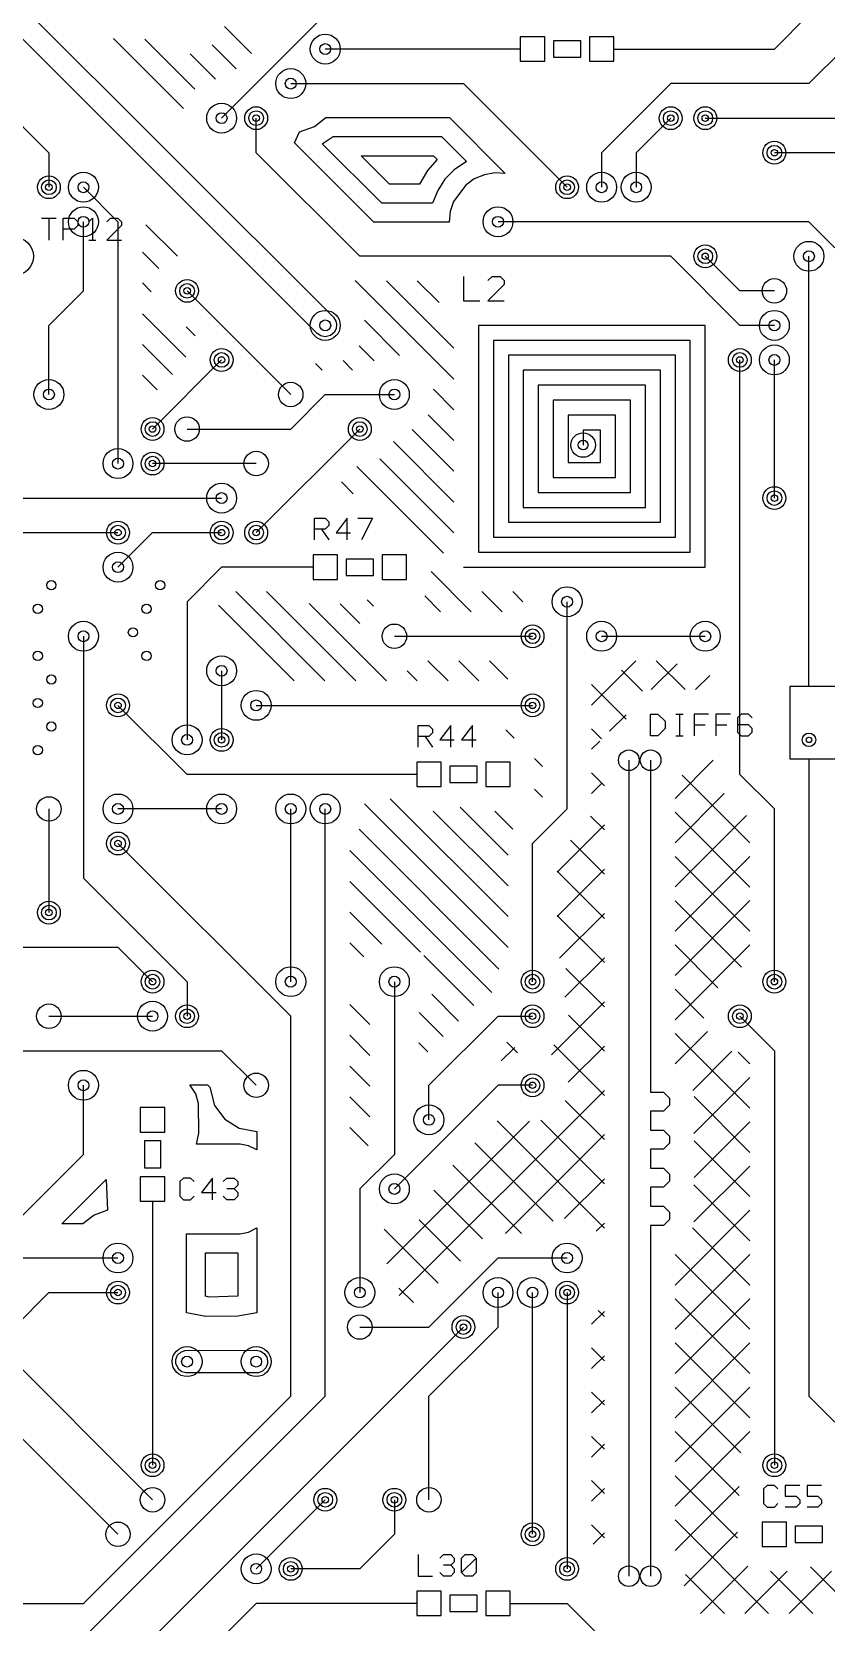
# Model space of a CAD drawing. Extents: x 7 to 280, y 7 to 360.
# Drawn here: x 203.8 to 233, y 249.5 to 308 of the extents above; entities that cross this region are included whole.
import ezdxf

# ---------------------------------------------------------------- set-up
doc = ezdxf.new("R2010")
doc.units = 0
doc.layers.add('SCORE', color=5, linetype='CONTINUOUS')

msp = doc.modelspace()

# ---------------------------------------------------------------- linework, layer by layer
at = {"layer": 'SCORE'}
for p, q in [((199.564, 312.84), (214.927, 297.477)), ((214.333, 296.883), (199.216, 312)), ((214.63, 308.61), (210.82, 304.8)), ((231.14, 307.34), (232.41, 308.61)), ((206.8431, 307.726), (209.4147, 305.1544)), ((207.9905, 307.71), (209.8361, 305.8643)), ((210.9296, 308.165), (211.9196, 307.175)), ((222.7, 307.79), (221.8, 307.79)), ((221.8, 307.79), (221.8, 306.89)), ((222.7, 306.89), (222.7, 307.79)), ((224.02, 307.64), (223.02, 307.64)), ((223.02, 307.64), (223.02, 307.04)), ((224.02, 307.04), (224.02, 307.64)), ((225.24, 307.79), (224.34, 307.79)), ((224.34, 307.79), (224.34, 306.89)), ((225.24, 306.89), (225.24, 307.79)), ((209.6667, 307.1651), (210.5994, 306.2325)), ((210.4717, 307.4915), (211.3546, 306.6086)), ((219.71, 307.34), (214.63, 307.34)), ((221.8, 307.34), (219.71, 307.34)), ((223.02, 307.04), (224.02, 307.04)), ((225.24, 307.34), (227.33, 307.34)), ((227.33, 307.34), (231.14, 307.34)), ((233.68, 307.34), (232.41, 306.07)), ((221.8, 306.89), (222.7, 306.89)), ((224.34, 306.89), (225.24, 306.89)), ((201.93, 306.07), (204.47, 303.53)), ((213.36, 306.07), (219.71, 306.07)), ((219.71, 306.07), (223.52, 302.26)), ((227.33, 306.07), (224.79, 303.53)), ((232.41, 306.07), (227.33, 306.07)), ((212.09, 303.53), (212.09, 304.8)), ((214.232, 304.4958), (214.6545, 304.82)), ((214.6545, 304.82), (219.1922, 304.82)), ((219.1922, 304.82), (221.2421, 302.7701)), ((227.33, 304.8), (226.06, 303.53)), ((228.6, 304.8), (238.76, 304.8)), ((213.4929, 303.8949), (213.6827, 304.2996)), ((213.6827, 304.2996), (214.232, 304.4958)), ((214.5211, 303.8566), (214.9236, 304.12)), ((214.9236, 304.12), (218.9023, 304.12)), ((218.9023, 304.12), (219.8189, 303.2034)), ((204.47, 303.53), (204.47, 302.26)), ((215.9, 299.72), (212.09, 303.53)), ((216.4176, 300.9701), (213.4929, 303.8949)), ((216.7075, 301.6702), (214.5211, 303.8566)), ((224.79, 303.53), (224.79, 302.26)), ((226.06, 303.53), (226.06, 302.26)), ((237.49, 303.53), (231.14, 303.53)), ((215.9477, 303.42), (218.6123, 303.42)), ((216.9973, 302.3704), (215.9477, 303.42)), ((218.7492, 303.2831), (218.3942, 302.8742)), ((218.6123, 303.42), (218.7492, 303.2831)), ((219.8189, 303.2034), (219.3736, 302.9049)), ((218.094, 302.3708), (216.9973, 302.3704)), ((218.3942, 302.8742), (218.094, 302.3708)), ((219.0309, 302.5547), (218.7631, 302.1444)), ((219.3736, 302.9049), (219.0309, 302.5547)), ((219.7916, 302.3413), (219.3419, 301.7349)), ((220.108, 302.5642), (219.7916, 302.3413)), ((220.4835, 302.7197), (220.108, 302.5642)), ((220.8648, 302.7858), (220.4835, 302.7197)), ((221.2421, 302.7701), (220.8648, 302.7858)), ((205.74, 302.26), (207.01, 300.99)), ((218.7631, 302.1444), (218.5753, 301.6711)), ((218.5753, 301.6711), (216.7075, 301.6702)), ((219.2205, 301.3675), (219.1807, 300.9713)), ((219.3419, 301.7349), (219.2205, 301.3675)), ((204.2, 301.12), (204.7333, 301.12)), ((204.4667, 301.12), (204.4667, 300.32)), ((205, 300.32), (205, 301.12)), ((205, 301.12), (205.4, 301.12)), ((205.4, 300.72), (205, 300.72)), ((205.4, 301.12), (205.5333, 300.9867)), ((205.5333, 300.8533), (205.4, 300.72)), ((205.5333, 300.9867), (205.5333, 300.8533)), ((205.74, 298.45), (205.74, 300.99)), ((205.9333, 300.9867), (206.0667, 301.12)), ((206.0667, 301.12), (206.0667, 300.32)), ((206.6, 300.9867), (206.7333, 301.12)), ((207.1333, 300.8533), (206.6, 300.32)), ((206.7333, 301.12), (207, 301.12)), ((207, 301.12), (207.1333, 300.9867)), ((207.01, 300.99), (207.01, 292.1)), ((207.1333, 300.9867), (207.1333, 300.8533)), ((208.0333, 300.8789), (209.1921, 299.7201)), ((219.1807, 300.9713), (216.4176, 300.9701)), ((232.41, 300.99), (220.98, 300.99)), ((242.57, 290.83), (232.41, 300.99)), ((205.9333, 300.32), (206.2, 300.32)), ((206.6, 300.32), (207.1333, 300.32)), ((207.9117, 299.8692), (208.5138, 299.2671)), ((227.33, 299.72), (215.9, 299.72)), ((229.87, 297.18), (227.33, 299.72)), ((229.87, 298.45), (228.6, 299.72)), ((232.41, 285.75), (232.41, 299.72)), ((215.7331, 298.836), (219.36, 295.2091)), ((216.8805, 298.82), (219.36, 296.3405)), ((218.0119, 298.82), (218.8126, 298.0193)), ((219.71, 298.98), (219.71, 298.08)), ((220.61, 298.83), (220.76, 298.98)), ((220.76, 298.98), (221.06, 298.98)), ((221.06, 298.98), (221.21, 298.83)), ((221.21, 298.83), (221.21, 298.68)), ((204.47, 297.18), (205.74, 298.45)), ((207.91, 298.7395), (208.2308, 298.4187)), ((213.36, 294.64), (209.55, 298.45)), ((221.21, 298.68), (220.61, 298.08)), ((231.14, 298.45), (229.87, 298.45)), ((219.71, 298.08), (220.31, 298.08)), ((220.61, 298.08), (221.21, 298.08)), ((204.47, 294.64), (204.47, 297.18)), ((207.91, 297.6081), (209.5045, 296.0137)), ((209.5187, 297.1308), (209.8476, 296.8019)), ((214.927, 297.477), (215.018, 297.3407)), ((215.0319, 297.0581), (214.9547, 296.9136)), ((215.018, 297.3407), (215.048, 297.2212)), ((215.048, 297.2212), (215.0319, 297.0581)), ((216.0669, 297.3709), (217.3609, 296.0769)), ((228.6, 297.18), (220.26, 297.18)), ((220.26, 297.18), (220.26, 296.63)), ((228.6, 288.29), (228.6, 297.18)), ((231.14, 297.18), (229.87, 297.18)), ((207.91, 296.4768), (209.012, 295.3748)), ((214.4693, 296.792), (214.333, 296.883)), ((214.63, 296.76), (214.4693, 296.792)), ((214.828, 296.8096), (214.63, 296.76)), ((214.9547, 296.9136), (214.828, 296.8096)), ((220.26, 296.63), (220.26, 288.84)), ((228.05, 296.63), (220.81, 296.63)), ((220.81, 296.63), (220.81, 296.08)), ((228.05, 288.84), (228.05, 296.63)), ((208.28, 293.37), (210.82, 295.91)), ((215.8725, 296.4339), (216.4239, 295.8825)), ((220.81, 296.08), (220.81, 289.39)), ((227.5, 296.08), (221.36, 296.08)), ((221.36, 296.08), (221.36, 295.53)), ((227.5, 289.39), (227.5, 296.08)), ((229.87, 280.67), (229.87, 295.91)), ((231.14, 290.83), (231.14, 295.91)), ((207.91, 295.3454), (208.4463, 294.8091)), ((214.2668, 295.7769), (214.512, 295.5317)), ((215.2871, 295.8879), (215.635, 295.54)), ((221.36, 295.53), (221.36, 289.94)), ((226.95, 295.53), (221.91, 295.53)), ((221.91, 295.53), (221.91, 294.98)), ((226.95, 289.94), (226.95, 295.53)), ((218.6069, 294.8309), (219.36, 294.0777)), ((221.91, 294.98), (221.91, 290.49)), ((226.4, 294.98), (222.46, 294.98)), ((222.46, 294.98), (222.46, 294.43)), ((226.4, 290.49), (226.4, 294.98)), ((213.36, 293.37), (214.63, 294.64)), ((214.63, 294.64), (217.17, 294.64)), ((222.46, 294.43), (222.46, 291.04)), ((225.85, 294.43), (223.01, 294.43)), ((223.01, 294.43), (223.01, 293.88)), ((225.85, 291.04), (225.85, 294.43)), ((218.4125, 293.8939), (219.36, 292.9464)), ((223.01, 293.88), (223.01, 291.59)), ((225.3, 293.88), (223.56, 293.88)), ((223.56, 293.88), (223.56, 293.33)), ((225.3, 291.59), (225.3, 293.88)), ((209.55, 293.37), (213.36, 293.37)), ((212.09, 289.56), (215.9, 293.37)), ((217.8271, 293.3479), (219.36, 291.815)), ((223.56, 293.33), (223.56, 292.14)), ((224.75, 293.33), (224.11, 293.33)), ((224.11, 293.33), (224.11, 292.78)), ((224.75, 292.14), (224.75, 293.33)), ((217.136, 292.9076), (219.36, 290.6836)), ((212.09, 292.1), (208.28, 292.1)), ((215.7918, 291.989), (218.9738, 288.8071)), ((216.6367, 292.2755), (219.36, 289.5523)), ((223.56, 292.14), (224.75, 292.14)), ((215.2262, 291.4234), (215.6595, 290.99)), ((223.01, 291.59), (225.3, 291.59)), ((199.39, 290.83), (210.82, 290.83)), ((222.46, 291.04), (225.85, 291.04)), ((214.23, 289.29), (214.23, 290.09)), ((214.23, 290.09), (214.63, 290.09)), ((214.63, 290.09), (214.7633, 289.9567)), ((215.43, 290.09), (215.03, 289.5567)), ((215.43, 289.29), (215.43, 290.09)), ((215.83, 290.09), (216.3633, 290.09)), ((216.3633, 290.09), (215.9633, 289.29)), ((221.91, 290.49), (226.4, 290.49)), ((199.39, 289.56), (207.01, 289.56)), ((207.01, 288.29), (208.28, 289.56)), ((208.28, 289.56), (210.82, 289.56)), ((214.63, 289.69), (214.23, 289.69)), ((214.4967, 289.69), (214.7633, 289.29)), ((214.7633, 289.8233), (214.63, 289.69)), ((214.7633, 289.9567), (214.7633, 289.8233)), ((215.03, 289.5567), (215.5633, 289.5567)), ((221.36, 289.94), (226.95, 289.94)), ((220.81, 289.39), (227.5, 289.39)), ((210.82, 288.29), (209.55, 287.02)), ((212.09, 288.29), (210.82, 288.29)), ((214.18, 288.29), (212.09, 288.29)), ((215.08, 288.74), (214.18, 288.74)), ((214.18, 288.74), (214.18, 287.84)), ((215.08, 287.84), (215.08, 288.74)), ((216.4, 288.59), (215.4, 288.59)), ((215.4, 288.59), (215.4, 287.99)), ((216.4, 287.99), (216.4, 288.59)), ((217.62, 288.74), (216.72, 288.74)), ((216.72, 288.74), (216.72, 287.84)), ((217.62, 287.84), (217.62, 288.74)), ((219.71, 288.29), (228.6, 288.29)), ((220.26, 288.84), (228.05, 288.84)), ((214.18, 287.84), (215.08, 287.84)), ((215.4, 287.99), (216.4, 287.99)), ((216.72, 287.84), (217.62, 287.84)), ((218.52, 288.1295), (219.9995, 286.65)), ((211.3399, 287.39), (214.6199, 284.11)), ((212.4713, 287.39), (215.7513, 284.11)), ((218.2843, 287.2338), (218.8681, 286.65)), ((220.3909, 287.39), (221.1309, 286.65)), ((221.5223, 287.39), (221.8921, 287.0201)), ((209.55, 287.02), (209.55, 281.94)), ((210.7007, 286.8979), (213.4885, 284.11)), ((214.0413, 286.9514), (216.8827, 284.11)), ((215.1783, 286.9457), (215.9047, 286.2193)), ((216.1654, 287.09), (216.3982, 286.8572)), ((223.52, 279.4), (223.52, 287.02)), ((205.74, 285.75), (205.74, 276.86)), ((217.17, 285.75), (222.25, 285.75)), ((224.79, 285.75), (228.6, 285.75)), ((232.41, 283.9085), (232.41, 285.75)), ((218.4054, 284.85), (219.1454, 284.11)), ((219.5368, 284.85), (220.2768, 284.11)), ((220.6681, 284.85), (221.3464, 284.1717)), ((224.42, 283.2197), (226.0503, 284.85)), ((226.7999, 284.85), (227.8599, 283.79)), ((210.82, 284.48), (210.82, 281.94)), ((217.6393, 284.4847), (218.014, 284.11)), ((225.5236, 284.4999), (226.2868, 283.7367)), ((226.6166, 283.79), (227.5635, 284.7369)), ((228.2429, 283.79), (228.7626, 284.3097)), ((224.42, 283.9772), (225.69, 282.7072)), ((240.7285, 283.9085), (231.7115, 283.9085)), ((231.7115, 283.9085), (231.7115, 281.2415)), ((209.55, 280.67), (207.01, 283.21)), ((212.09, 283.21), (222.25, 283.21)), ((218.04, 281.67), (218.04, 282.47)), ((218.04, 282.47), (218.44, 282.47)), ((218.44, 282.47), (218.5733, 282.3367)), ((219.24, 282.47), (218.84, 281.9367)), ((219.24, 281.67), (219.24, 282.47)), ((220.04, 282.47), (219.64, 281.9367)), ((220.04, 281.67), (220.04, 282.47)), ((225.0825, 282.2559), (225.69, 282.8634)), ((226.59, 282.09), (226.59, 282.89)), ((226.59, 282.89), (226.8567, 282.89)), ((226.8567, 282.89), (227.1233, 282.6233)), ((227.1233, 282.6233), (227.1233, 282.3567)), ((227.5233, 282.89), (227.79, 282.89)), ((227.6567, 282.89), (227.6567, 282.09)), ((228.7233, 282.89), (228.19, 282.89)), ((228.19, 282.89), (228.19, 282.09)), ((228.19, 282.49), (228.59, 282.49)), ((229.5233, 282.89), (228.99, 282.89)), ((228.99, 282.89), (228.99, 282.09)), ((228.99, 282.49), (229.39, 282.49)), ((229.9233, 282.89), (229.79, 282.7567)), ((229.79, 282.7567), (229.79, 282.2233)), ((230.19, 282.49), (229.79, 282.49)), ((230.19, 282.89), (229.9233, 282.89)), ((230.3233, 282.7567), (230.19, 282.89)), ((230.3233, 282.3567), (230.19, 282.49)), ((218.44, 282.07), (218.04, 282.07)), ((218.3067, 282.07), (218.5733, 281.67)), ((218.5733, 282.2033), (218.44, 282.07)), ((218.5733, 282.3367), (218.5733, 282.2033)), ((218.84, 281.9367), (219.3733, 281.9367)), ((219.64, 281.9367), (220.1733, 281.9367)), ((221.2694, 282.31), (221.5712, 282.0082)), ((224.42, 282.3508), (224.7867, 281.9841)), ((224.42, 281.5934), (224.7241, 281.8975)), ((226.8567, 282.09), (226.59, 282.09)), ((227.1233, 282.3567), (226.8567, 282.09)), ((227.5233, 282.09), (227.79, 282.09)), ((229.79, 282.2233), (229.9233, 282.09)), ((229.9233, 282.09), (230.19, 282.09)), ((230.19, 282.09), (230.3233, 282.2233)), ((230.3233, 282.2233), (230.3233, 282.3567)), ((218.89, 281.12), (217.99, 281.12)), ((217.99, 281.12), (217.99, 280.22)), ((218.89, 280.22), (218.89, 281.12)), ((220.21, 280.97), (219.21, 280.97)), ((219.21, 280.97), (219.21, 280.37)), ((220.21, 280.37), (220.21, 280.97)), ((221.43, 281.12), (220.53, 281.12)), ((220.53, 281.12), (220.53, 280.22)), ((221.43, 280.22), (221.43, 281.12)), ((222.3182, 281.2612), (222.62, 280.9594)), ((224.42, 280.7245), (224.89, 280.2545)), ((225.79, 281.19), (225.79, 251.19)), ((226.59, 281.19), (226.59, 268.99)), ((227.49, 279.7844), (228.8956, 281.19)), ((231.7115, 281.2415), (240.7285, 281.2415)), ((232.41, 281.2415), (232.41, 279.4)), ((215.9, 280.67), (209.55, 280.67)), ((217.99, 280.67), (215.9, 280.67)), ((217.99, 280.22), (218.89, 280.22)), ((219.21, 280.37), (220.21, 280.37)), ((220.53, 280.22), (221.43, 280.22)), ((222.3244, 280.1236), (222.62, 279.828)), ((224.42, 279.9671), (224.8147, 280.3618)), ((227.7491, 280.648), (230.24, 278.1572)), ((231.14, 279.4), (229.87, 280.67)), ((216.0665, 279.5933), (221.35, 274.3098)), ((217.0212, 279.77), (221.35, 275.4412)), ((227.49, 278.158), (229.2996, 279.9676)), ((204.47, 279.4), (204.47, 275.59)), ((210.82, 279.4), (207.01, 279.4)), ((213.36, 273.05), (213.36, 279.4)), ((214.63, 257.81), (214.63, 279.4)), ((218.6025, 279.32), (221.35, 276.5725)), ((219.5839, 279.47), (221.35, 277.7039)), ((220.8653, 279.32), (221.5242, 278.6611)), ((222.25, 278.13), (223.52, 279.4)), ((224.3805, 279.1377), (224.89, 278.6281)), ((227.49, 279.2808), (230.24, 276.5308)), ((227.49, 276.5317), (230.1128, 279.1544)), ((231.14, 273.05), (231.14, 279.4)), ((232.41, 279.4), (232.41, 257.81)), ((215.8733, 278.6551), (221.0146, 273.5139)), ((223.15, 277.0707), (224.89, 278.8107)), ((213.36, 271.78), (207.01, 278.13)), ((215.5301, 277.867), (220.748, 272.649)), ((222.25, 273.05), (222.25, 278.13)), ((223.6423, 278.2495), (224.89, 277.0018)), ((223.15, 275.4444), (224.89, 277.1844)), ((227.49, 274.9053), (230.24, 277.6553)), ((227.49, 277.6545), (230.24, 274.9045)), ((205.74, 276.86), (209.55, 273.05)), ((215.5302, 276.7355), (218.1271, 274.1385)), ((223.15, 277.1154), (224.89, 275.3754)), ((227.49, 273.279), (230.24, 276.029)), ((227.49, 276.0281), (229.9335, 273.5846)), ((215.5303, 275.604), (216.7097, 274.4246)), ((223.15, 275.4891), (224.89, 273.7491)), ((223.2468, 273.9148), (224.89, 275.558)), ((203.2, 274.32), (207.01, 274.32)), ((207.01, 274.32), (208.28, 273.05)), ((215.5304, 274.4725), (216.0424, 273.9606)), ((227.49, 271.6526), (230.24, 274.4026)), ((227.49, 274.4018), (229.0656, 272.8262)), ((218.2585, 274.0071), (220.0964, 272.1692)), ((223.4416, 272.4833), (224.89, 273.9317)), ((223.4767, 273.536), (224.89, 272.1227)), ((209.55, 273.05), (209.55, 271.78)), ((217.17, 273.05), (217.17, 266.7)), ((218.5446, 272.5897), (219.5308, 271.6036)), ((227.49, 272.7754), (228.5522, 271.7132)), ((215.5307, 272.2095), (216.27, 271.4702)), ((218.0806, 271.9224), (218.9651, 271.0379)), ((222.9459, 270.3612), (224.89, 272.3053)), ((187.96, 271.78), (207.01, 252.73)), ((190.5, 271.78), (208.28, 254)), ((204.47, 271.78), (208.28, 271.78)), ((213.36, 257.81), (213.36, 271.78)), ((218.44, 269.24), (220.98, 271.78)), ((220.98, 271.78), (222.25, 271.78)), ((223.5691, 271.8173), (224.89, 270.4964)), ((229.87, 271.78), (231.14, 270.51)), ((215.5308, 271.078), (216.27, 270.3388)), ((218.0707, 270.8009), (218.3994, 270.4722)), ((221.3033, 270.8305), (221.6961, 270.4376)), ((227.49, 270.0263), (228.6779, 271.2142)), ((227.49, 271.1491), (230.24, 268.3991)), ((193.04, 270.51), (210.82, 270.51)), ((210.82, 270.51), (212.09, 269.24)), ((221.0983, 270.14), (221.5936, 270.6352)), ((223.0382, 270.7218), (224.89, 268.8701)), ((223.5645, 269.3535), (224.89, 270.679)), ((228.1437, 269.0536), (229.5822, 270.4922)), ((229.8032, 270.4622), (230.24, 270.0254)), ((231.14, 270.51), (231.14, 255.27)), ((215.5309, 269.9465), (216.27, 269.2075)), ((205.74, 266.7), (205.74, 269.24)), ((209.6552, 269.2596), (210.3024, 269.2599)), ((209.8709, 268.9298), (209.6552, 269.2596)), ((210.3024, 269.2599), (210.3919, 269.1703)), ((210.3919, 269.1703), (210.5631, 268.4934)), ((220.98, 269.24), (217.17, 265.43)), ((217.3452, 261.5079), (224.89, 269.0526)), ((218.44, 267.97), (218.44, 269.24)), ((222.25, 269.24), (220.98, 269.24)), ((226.59, 268.99), (227.07, 268.99)), ((227.07, 268.99), (227.29, 268.77)), ((228.1843, 267.4679), (230.24, 269.5236)), ((208.73, 268.42), (207.83, 268.42)), ((207.83, 268.42), (207.83, 267.52)), ((208.73, 267.52), (208.73, 268.42)), ((209.9698, 268.5766), (209.8709, 268.9298)), ((209.9792, 267.4857), (209.9698, 268.5766)), ((210.5631, 268.4934), (210.9324, 267.9956)), ((215.531, 268.8151), (216.27, 268.0761)), ((223.4476, 268.6861), (224.89, 267.2437)), ((227.29, 268.51), (227.07, 268.29)), ((227.29, 268.77), (227.29, 268.51)), ((228.1877, 268.825), (230.24, 266.7727)), ((210.9324, 267.9956), (211.4646, 267.6597)), ((216.8899, 262.6789), (222.1365, 267.9255)), ((220.9469, 267.9341), (224.89, 263.991)), ((222.552, 267.9554), (224.89, 265.6174)), ((227.07, 268.29), (226.59, 268.29)), ((226.59, 268.29), (226.59, 267.59)), ((228.19, 265.8473), (230.24, 267.8973)), ((207.83, 267.52), (208.73, 267.52)), ((209.8995, 267.08), (209.9792, 267.4857)), ((211.4646, 267.6597), (212.11, 267.5407)), ((212.11, 267.5407), (212.11, 266.8669)), ((215.5312, 267.6836), (216.206, 267.0088)), ((221.2537, 263.79), (224.89, 267.4263)), ((226.59, 267.59), (227.07, 267.59)), ((227.07, 267.59), (227.29, 267.37)), ((227.29, 267.37), (227.29, 267.11)), ((203.2, 264.16), (205.74, 266.7)), ((208.58, 267.2), (207.98, 267.2)), ((207.98, 267.2), (207.98, 266.2)), ((208.58, 266.2), (208.58, 267.2)), ((211.5016, 267.0765), (209.8995, 267.08)), ((211.8088, 267.0154), (211.5016, 267.0765)), ((212.11, 266.8669), (211.8088, 267.0154)), ((217.17, 266.7), (215.9, 265.43)), ((220.1337, 267.1209), (223.0084, 264.2463)), ((227.07, 266.89), (226.59, 266.89)), ((226.59, 266.89), (226.59, 266.19)), ((227.29, 267.11), (227.07, 266.89)), ((228.19, 267.1964), (230.24, 265.1464)), ((207.98, 266.2), (208.58, 266.2)), ((219.3206, 266.3078), (221.8383, 263.79)), ((226.59, 266.19), (227.07, 266.19)), ((227.07, 266.19), (227.29, 265.97)), ((228.1846, 264.2155), (230.24, 266.2709)), ((204.9478, 264.14), (206.58, 265.7722)), ((206.58, 265.7722), (206.6254, 264.6479)), ((208.73, 265.88), (207.83, 265.88)), ((207.83, 265.88), (207.83, 264.98)), ((208.73, 264.98), (208.73, 265.88)), ((209.4133, 265.83), (209.28, 265.6967)), ((209.28, 265.6967), (209.28, 265.1633)), ((209.68, 265.83), (209.4133, 265.83)), ((209.8133, 265.6967), (209.68, 265.83)), ((210.48, 265.83), (210.08, 265.2967)), ((210.48, 265.03), (210.48, 265.83)), ((210.88, 265.6967), (211.0133, 265.83)), ((211.0133, 265.83), (211.28, 265.83)), ((211.28, 265.83), (211.4133, 265.6967)), ((211.4133, 265.5633), (211.28, 265.43)), ((211.4133, 265.6967), (211.4133, 265.5633)), ((223.4265, 264.3365), (224.89, 265.7999)), ((227.07, 265.49), (226.59, 265.49)), ((226.59, 265.49), (226.59, 264.79)), ((227.29, 265.71), (227.07, 265.49)), ((227.29, 265.97), (227.29, 265.71)), ((228.1799, 265.5801), (230.24, 263.5201)), ((207.83, 264.98), (208.73, 264.98)), ((208.28, 264.98), (208.28, 262.89)), ((209.28, 265.1633), (209.4133, 265.03)), ((209.4133, 265.03), (209.68, 265.03)), ((209.68, 265.03), (209.8133, 265.1633)), ((210.08, 265.2967), (210.6133, 265.2967)), ((211.0133, 265.03), (210.88, 265.1633)), ((211.28, 265.43), (211.0133, 265.43)), ((211.28, 265.03), (211.0133, 265.03)), ((211.28, 265.43), (211.4133, 265.2967)), ((211.4133, 265.1633), (211.28, 265.03)), ((211.4133, 265.2967), (211.4133, 265.1633)), ((215.9, 265.43), (215.9, 261.62)), ((218.6188, 265.3832), (220.4133, 263.5887)), ((206.138, 264.4642), (205.7155, 264.14)), ((206.6254, 264.6479), (206.138, 264.4642)), ((226.59, 264.79), (227.07, 264.79)), ((227.07, 264.79), (227.29, 264.57)), ((227.29, 264.57), (227.29, 264.31)), ((227.49, 261.8946), (230.24, 264.6446)), ((205.7155, 264.14), (204.9478, 264.14)), ((209.53, 263.78), (211.5016, 263.7835)), ((209.5312, 260.8793), (209.53, 263.78)), ((211.5016, 263.7835), (211.8088, 263.8446)), ((211.8088, 263.8446), (212.11, 263.9931)), ((212.11, 263.9931), (212.11, 260.8793)), ((216.8, 263.9493), (218.7832, 261.966)), ((218.0766, 264.2991), (219.5964, 262.7792)), ((224.5871, 263.8708), (224.89, 264.1736)), ((227.07, 264.09), (226.59, 264.09)), ((226.59, 264.09), (226.59, 251.19)), ((227.29, 264.31), (227.07, 264.09)), ((228.1341, 263.9996), (230.24, 261.8937)), ((201.93, 262.89), (207.01, 262.89)), ((208.28, 262.89), (208.28, 255.27)), ((210.2308, 261.4848), (210.23, 263.08)), ((210.23, 263.08), (211.41, 263.08)), ((211.41, 263.08), (211.41, 261.485)), ((218.44, 260.35), (220.98, 262.89)), ((220.98, 262.89), (223.52, 262.89)), ((227.49, 260.2682), (230.24, 263.0182)), ((227.49, 263.0174), (230.24, 260.2674)), ((203.2, 260.35), (204.47, 261.62)), ((204.47, 261.62), (207.01, 261.62)), ((210.3595, 261.4447), (210.2308, 261.4848)), ((211.41, 261.485), (210.3595, 261.4447)), ((217.3403, 261.7826), (217.8729, 261.25)), ((220.98, 260.35), (220.98, 261.62)), ((222.25, 252.73), (222.25, 261.62)), ((223.52, 261.62), (223.52, 251.46)), ((227.49, 258.6419), (230.24, 261.3919)), ((227.49, 261.391), (230.24, 258.641)), ((210.2339, 260.7443), (209.5312, 260.8793)), ((212.11, 260.8793), (211.4148, 260.7479)), ((224.42, 260.4509), (224.89, 260.9209)), ((224.6648, 260.9636), (224.89, 260.7383)), ((205.74, 246.38), (219.71, 260.35)), ((211.4148, 260.7479), (210.2339, 260.7443)), ((215.9, 260.35), (218.44, 260.35)), ((218.44, 257.81), (220.98, 260.35)), ((227.49, 257.0155), (230.24, 259.7655)), ((227.49, 259.7647), (230.24, 257.0147)), ((209.1381, 259.1619), (209.2008, 259.3133)), ((209.1381, 258.9981), (209.1381, 259.1619)), ((209.2008, 259.3133), (209.3167, 259.4292)), ((209.3167, 259.4292), (209.4681, 259.4919)), ((209.4681, 259.4919), (212.09, 259.5)), ((212.09, 259.5), (212.2507, 259.468)), ((212.2507, 259.468), (212.387, 259.377)), ((212.387, 259.377), (212.478, 259.2407)), ((212.478, 259.2407), (212.508, 259.1212)), ((212.508, 259.1212), (212.5019, 258.9981)), ((224.42, 259.582), (224.89, 259.112)), ((224.42, 258.8246), (224.89, 259.2946)), ((209.253, 258.783), (209.1381, 258.9981)), ((209.352, 258.7096), (209.253, 258.783)), ((209.5088, 258.662), (209.352, 258.7096)), ((212.1719, 258.6681), (209.5088, 258.662)), ((212.3233, 258.7308), (212.1719, 258.6681)), ((212.4392, 258.8467), (212.3233, 258.7308)), ((212.5019, 258.9981), (212.4392, 258.8467)), ((224.42, 257.9556), (224.89, 257.4856)), ((227.49, 255.3892), (230.24, 258.1392)), ((227.49, 258.1383), (229.9019, 255.7264)), ((205.74, 248.92), (214.63, 257.81)), ((205.74, 250.19), (213.36, 257.81)), ((218.44, 254), (218.44, 257.81)), ((224.42, 257.1982), (224.89, 257.6682)), ((232.41, 257.81), (237.49, 252.73)), ((224.42, 256.3293), (224.89, 255.8593)), ((227.49, 253.7628), (230.24, 256.5128)), ((227.49, 256.512), (229.84, 254.162)), ((224.42, 255.5719), (224.89, 256.0419)), ((224.42, 254.7029), (224.89, 254.2329)), ((224.42, 253.9455), (224.89, 254.4155)), ((227.49, 254.8856), (229.79, 252.5856)), ((227.49, 252.1365), (229.84, 254.4865)), ((230.8733, 254.53), (230.74, 254.3967)), ((230.74, 254.3967), (230.74, 253.8633)), ((231.14, 254.53), (230.8733, 254.53)), ((231.2733, 254.3967), (231.14, 254.53)), ((232.0733, 254.53), (231.54, 254.53)), ((231.54, 254.53), (231.54, 254.13)), ((232.8733, 254.53), (232.34, 254.53)), ((232.34, 254.53), (232.34, 254.13)), ((214.63, 254), (212.09, 251.46)), ((217.17, 254), (217.17, 252.73)), ((230.74, 253.8633), (230.8733, 253.73)), ((231.14, 253.73), (231.2733, 253.8633)), ((231.54, 254.13), (231.94, 254.13)), ((231.94, 254.13), (232.0733, 253.9967)), ((232.0733, 253.8633), (231.94, 253.73)), ((232.0733, 253.9967), (232.0733, 253.8633)), ((232.34, 254.13), (232.74, 254.13)), ((232.74, 254.13), (232.8733, 253.9967)), ((232.8733, 253.8633), (232.74, 253.73)), ((232.8733, 253.9967), (232.8733, 253.8633)), ((227.49, 253.2593), (230.9293, 249.82)), ((230.8733, 253.73), (231.14, 253.73)), ((231.94, 253.73), (231.54, 253.73)), ((232.74, 253.73), (232.34, 253.73)), ((217.17, 252.73), (215.9, 251.46)), ((224.42, 253.0766), (224.89, 252.6066)), ((224.4733, 252.3725), (224.89, 252.7892)), ((227.8211, 250.8413), (229.79, 252.8101)), ((231.59, 253.18), (230.69, 253.18)), ((230.69, 253.18), (230.69, 252.28)), ((231.59, 252.28), (231.59, 253.18)), ((232.91, 253.03), (231.91, 253.03)), ((231.91, 253.03), (231.91, 252.43)), ((232.91, 252.43), (232.91, 253.03)), ((230.69, 252.28), (231.59, 252.28)), ((231.91, 252.43), (232.91, 252.43)), ((215.9, 251.46), (213.36, 251.46)), ((218.04, 251.99), (218.04, 251.19)), ((218.84, 251.8567), (218.9733, 251.99)), ((218.9733, 251.99), (219.24, 251.99)), ((219.24, 251.59), (218.9733, 251.59)), ((219.24, 251.99), (219.3733, 251.8567)), ((219.3733, 251.7233), (219.24, 251.59)), ((219.24, 251.59), (219.3733, 251.4567)), ((219.3733, 251.8567), (219.3733, 251.7233)), ((219.3733, 251.4567), (219.3733, 251.3233)), ((219.64, 251.8567), (219.7733, 251.99)), ((219.64, 251.3233), (219.64, 251.8567)), ((219.64, 251.3233), (220.1733, 251.8567)), ((219.7733, 251.99), (220.04, 251.99)), ((220.04, 251.99), (220.1733, 251.8567)), ((220.1733, 251.8567), (220.1733, 251.3233)), ((228.4262, 249.82), (230.1598, 251.5536)), ((232.472, 251.53), (233.65, 250.352)), ((218.04, 251.19), (218.5733, 251.19)), ((218.9733, 251.19), (218.84, 251.3233)), ((219.24, 251.19), (218.9733, 251.19)), ((219.3733, 251.3233), (219.24, 251.19)), ((219.7733, 251.19), (219.64, 251.3233)), ((220.04, 251.19), (219.7733, 251.19)), ((220.1733, 251.3233), (220.04, 251.19)), ((227.8679, 251.2551), (229.3029, 249.82)), ((230.0525, 249.82), (231.6133, 251.3807)), ((230.9956, 251.38), (232.5556, 249.82)), ((231.6789, 249.82), (233.2389, 251.38)), ((218.89, 250.64), (217.99, 250.64)), ((217.99, 250.64), (217.99, 249.74)), ((218.89, 249.74), (218.89, 250.64)), ((220.21, 250.49), (219.21, 250.49)), ((219.21, 250.49), (219.21, 249.89)), ((220.21, 249.89), (220.21, 250.49)), ((221.43, 250.64), (220.53, 250.64)), ((220.53, 250.64), (220.53, 249.74)), ((221.43, 249.74), (221.43, 250.64)), ((202.6285, 250.19), (204.47, 250.19)), ((204.47, 250.19), (205.74, 250.19)), ((212.09, 250.19), (208.28, 246.38)), ((215.9, 250.19), (212.09, 250.19)), ((217.99, 250.19), (215.9, 250.19)), ((217.99, 249.74), (218.89, 249.74)), ((219.21, 249.89), (220.21, 249.89)), ((220.53, 249.74), (221.43, 249.74)), ((221.43, 250.19), (223.52, 250.19)), ((223.52, 250.19), (224.79, 248.92))]:
    msp.add_line(p, q, dxfattribs=at)
for centre, radius in [((214.63, 307.34), 0.55), ((214.63, 307.34), 0.2), ((213.36, 306.07), 0.55), ((213.36, 306.07), 0.2), ((210.82, 304.8), 0.55), ((210.82, 304.8), 0.2), ((212.09, 304.8), 0.42), ((212.09, 304.8), 0.27), ((212.09, 304.8), 0.12), ((227.33, 304.8), 0.42), ((227.33, 304.8), 0.27), ((227.33, 304.8), 0.12), ((228.6, 304.8), 0.42), ((228.6, 304.8), 0.27), ((228.6, 304.8), 0.12), ((231.14, 303.53), 0.42), ((231.14, 303.53), 0.27), ((231.14, 303.53), 0.12), ((204.47, 302.26), 0.42), ((204.47, 302.26), 0.27), ((204.47, 302.26), 0.12), ((205.74, 302.26), 0.55), ((205.74, 302.26), 0.2), ((223.52, 302.26), 0.42), ((223.52, 302.26), 0.27), ((223.52, 302.26), 0.12), ((224.79, 302.26), 0.55), ((224.79, 302.26), 0.2), ((226.06, 302.26), 0.55), ((226.06, 302.26), 0.2), ((205.74, 300.99), 0.55), ((205.74, 300.99), 0.2), ((220.98, 300.99), 0.55), ((220.98, 300.99), 0.2), ((203.2, 299.72), 0.7), ((228.6, 299.72), 0.42), ((228.6, 299.72), 0.27), ((232.41, 299.72), 0.55), ((228.6, 299.72), 0.12), ((232.41, 299.72), 0.2), ((209.55, 298.45), 0.42), ((231.14, 298.45), 0.45), ((209.55, 298.45), 0.27), ((209.55, 298.45), 0.12), ((214.63, 297.18), 0.55), ((231.14, 297.18), 0.55), ((214.63, 297.18), 0.2), ((231.14, 297.18), 0.2), ((210.82, 295.91), 0.42), ((210.82, 295.91), 0.27), ((210.82, 295.91), 0.12), ((229.87, 295.91), 0.42), ((229.87, 295.91), 0.27), ((229.87, 295.91), 0.12), ((231.14, 295.91), 0.55), ((231.14, 295.91), 0.2), ((204.47, 294.64), 0.55), ((204.47, 294.64), 0.2), ((213.36, 294.64), 0.45), ((217.17, 294.64), 0.55), ((217.17, 294.64), 0.2), ((208.28, 293.37), 0.42), ((208.28, 293.37), 0.27), ((209.55, 293.37), 0.45), ((215.9, 293.37), 0.42), ((215.9, 293.37), 0.27), ((208.28, 293.37), 0.12), ((215.9, 293.37), 0.12), ((224.11, 292.78), 0.45), ((207.01, 292.1), 0.55), ((208.28, 292.1), 0.42), ((212.09, 292.1), 0.45), ((224.11, 292.78), 0.18), ((207.01, 292.1), 0.2), ((208.28, 292.1), 0.27), ((208.28, 292.1), 0.12), ((210.82, 290.83), 0.55), ((231.14, 290.83), 0.42), ((210.82, 290.83), 0.2), ((231.14, 290.83), 0.27), ((231.14, 290.83), 0.12), ((207.01, 289.56), 0.42), ((207.01, 289.56), 0.27), ((207.01, 289.56), 0.12), ((210.82, 289.56), 0.42), ((210.82, 289.56), 0.27), ((210.82, 289.56), 0.12), ((212.09, 289.56), 0.42), ((212.09, 289.56), 0.27), ((212.09, 289.56), 0.12), ((207.01, 288.29), 0.55), ((207.01, 288.29), 0.2), ((204.56, 287.6255), 0.17), ((208.56, 287.6255), 0.17), ((223.52, 287.02), 0.55), ((223.52, 287.02), 0.2), ((204.06, 286.7595), 0.17), ((208.06, 286.7595), 0.17), ((205.74, 285.75), 0.55), ((205.74, 285.75), 0.2), ((207.56, 285.8935), 0.17), ((217.17, 285.75), 0.45), ((222.25, 285.75), 0.42), ((222.25, 285.75), 0.27), ((224.79, 285.75), 0.55), ((224.79, 285.75), 0.2), ((228.6, 285.75), 0.55), ((228.6, 285.75), 0.2), ((222.25, 285.75), 0.12), ((204.06, 285.0275), 0.17), ((208.06, 285.0275), 0.17), ((210.82, 284.48), 0.55), ((204.56, 284.1615), 0.17), ((210.82, 284.48), 0.2), ((207.01, 283.21), 0.42), ((212.09, 283.21), 0.55), ((222.25, 283.21), 0.42), ((204.06, 283.2955), 0.17), ((207.01, 283.21), 0.27), ((207.01, 283.21), 0.12), ((212.09, 283.21), 0.2), ((222.25, 283.21), 0.27), ((222.25, 283.21), 0.12), ((204.56, 282.4295), 0.17), ((209.55, 281.94), 0.55), ((209.55, 281.94), 0.2), ((210.82, 281.94), 0.42), ((210.82, 281.94), 0.27), ((210.82, 281.94), 0.12), ((232.4115, 281.9415), 0.25), ((232.4115, 281.9415), 0.1), ((204.06, 281.5635), 0.17), ((225.79, 281.19), 0.38), ((226.59, 281.19), 0.38), ((204.47, 279.4), 0.45), ((207.01, 279.4), 0.55), ((207.01, 279.4), 0.2), ((210.82, 279.4), 0.55), ((210.82, 279.4), 0.2), ((213.36, 279.4), 0.55), ((213.36, 279.4), 0.2), ((214.63, 279.4), 0.55), ((214.63, 279.4), 0.2), ((207.01, 278.13), 0.42), ((207.01, 278.13), 0.27), ((207.01, 278.13), 0.12), ((204.47, 275.59), 0.42), ((204.47, 275.59), 0.27), ((204.47, 275.59), 0.12), ((208.28, 273.05), 0.42), ((208.28, 273.05), 0.27), ((208.28, 273.05), 0.12), ((213.36, 273.05), 0.55), ((213.36, 273.05), 0.2), ((217.17, 273.05), 0.55), ((217.17, 273.05), 0.2), ((222.25, 273.05), 0.42), ((222.25, 273.05), 0.27), ((222.25, 273.05), 0.12), ((231.14, 273.05), 0.42), ((231.14, 273.05), 0.27), ((231.14, 273.05), 0.12), ((204.47, 271.78), 0.45), ((208.28, 271.78), 0.55), ((208.28, 271.78), 0.2), ((209.55, 271.78), 0.42), ((209.55, 271.78), 0.27), ((222.25, 271.78), 0.42), ((222.25, 271.78), 0.27), ((229.87, 271.78), 0.42), ((229.87, 271.78), 0.27), ((209.55, 271.78), 0.12), ((222.25, 271.78), 0.12), ((229.87, 271.78), 0.12), ((205.74, 269.24), 0.55), ((212.09, 269.24), 0.45), ((222.25, 269.24), 0.42), ((205.74, 269.24), 0.2), ((222.25, 269.24), 0.27), ((222.25, 269.24), 0.12), ((218.44, 267.97), 0.55), ((218.44, 267.97), 0.2), ((217.17, 265.43), 0.55), ((217.17, 265.43), 0.2), ((207.01, 262.89), 0.55), ((223.52, 262.89), 0.55), ((207.01, 262.89), 0.2), ((223.52, 262.89), 0.2), ((207.01, 261.62), 0.42), ((215.9, 261.62), 0.55), ((220.98, 261.62), 0.55), ((222.25, 261.62), 0.55), ((223.52, 261.62), 0.42), ((207.01, 261.62), 0.27), ((207.01, 261.62), 0.12), ((215.9, 261.62), 0.2), ((220.98, 261.62), 0.2), ((222.25, 261.62), 0.2), ((223.52, 261.62), 0.27), ((223.52, 261.62), 0.12), ((215.9, 260.35), 0.45), ((219.71, 260.35), 0.42), ((219.71, 260.35), 0.27), ((219.71, 260.35), 0.12), ((209.55, 259.08), 0.55), ((209.55, 259.08), 0.2), ((212.09, 259.08), 0.55), ((212.09, 259.08), 0.2), ((208.28, 255.27), 0.42), ((231.14, 255.27), 0.42), ((208.28, 255.27), 0.27), ((208.28, 255.27), 0.12), ((231.14, 255.27), 0.27), ((231.14, 255.27), 0.12), ((208.28, 254), 0.45), ((214.63, 254), 0.42), ((217.17, 254), 0.42), ((218.44, 254), 0.45), ((214.63, 254), 0.27), ((214.63, 254), 0.12), ((217.17, 254), 0.27), ((217.17, 254), 0.12), ((207.01, 252.73), 0.45), ((222.25, 252.73), 0.42), ((222.25, 252.73), 0.27), ((222.25, 252.73), 0.12), ((212.09, 251.46), 0.55), ((212.09, 251.46), 0.2), ((213.36, 251.46), 0.42), ((213.36, 251.46), 0.27), ((213.36, 251.46), 0.12), ((223.52, 251.46), 0.42), ((223.52, 251.46), 0.27), ((223.52, 251.46), 0.12), ((225.79, 251.19), 0.38), ((226.59, 251.19), 0.38)]:
    msp.add_circle(centre, radius, dxfattribs=at)

doc.saveas('drawing.dxf')
